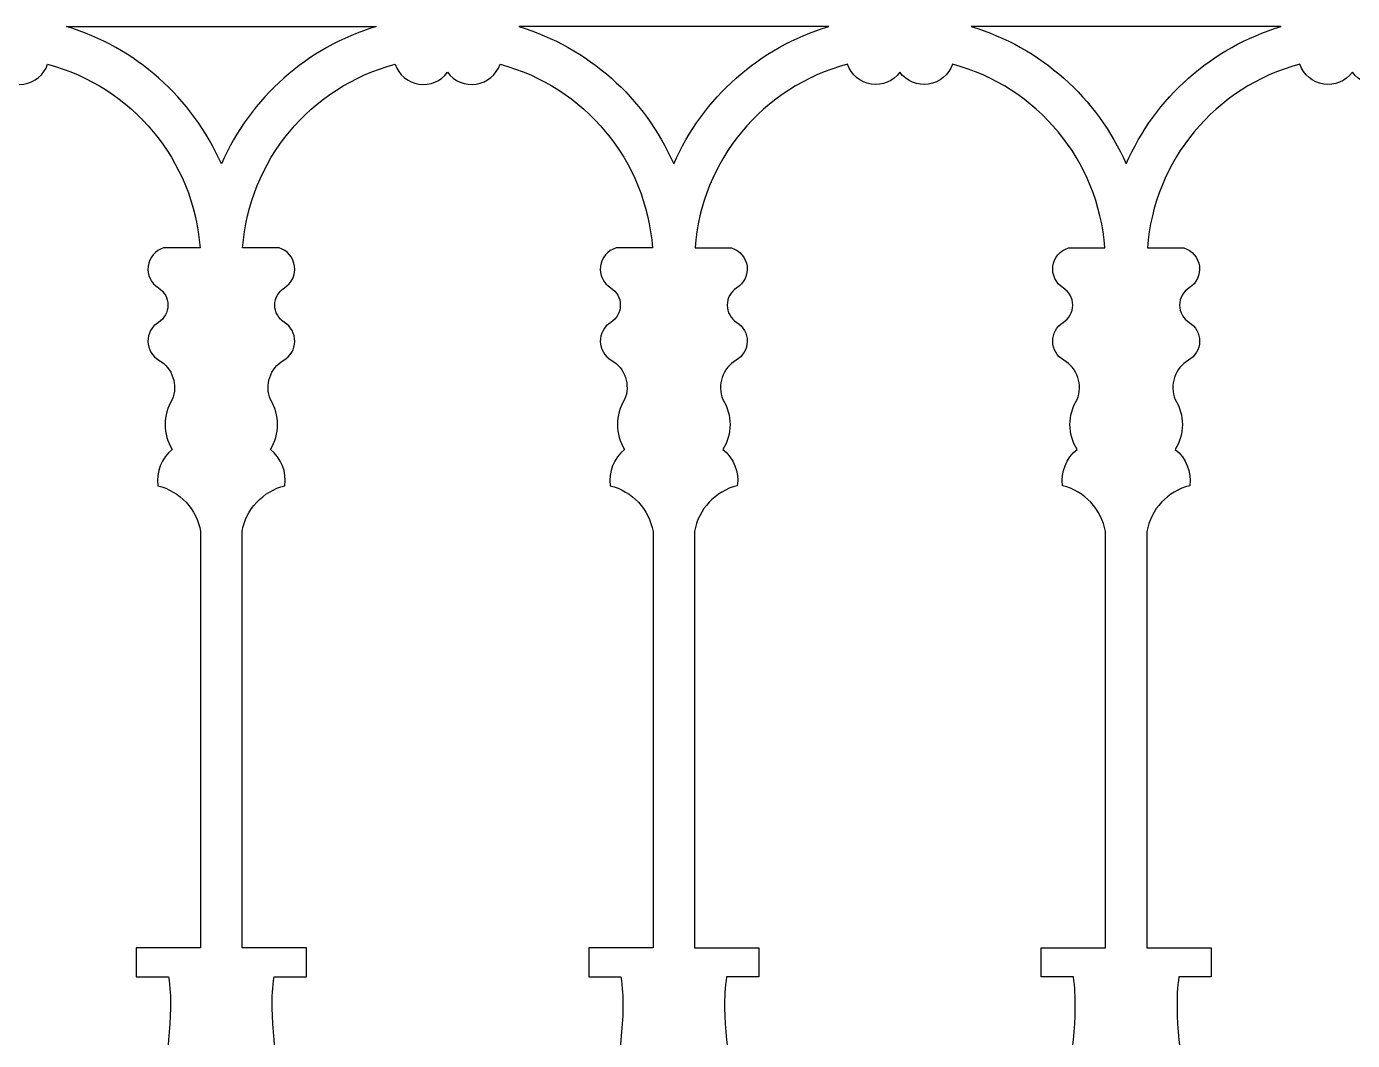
# Model space of a CAD drawing. Extents: x 452 to 1697, y 1442 to 2340.
# Drawn here: x 792.3 to 1132.5, y 1707.4 to 1967.5 of the extents above; entities that cross this region are included whole.
import ezdxf

# ---------------------------------------------------------------- set-up
doc = ezdxf.new("R2010")
doc.units = 0
doc.layers.add('LAYER_05', color=1, linetype='CONTINUOUS')

msp = doc.modelspace()

# ---------------------------------------------------------------- linework, layer by layer
at = {"layer": 'LAYER_05'}
for points in [[(802.56, 1967.52), (882.05, 1967.52, 0.219766), (842.3, 1932.27, 0.219766)], [(998.11, 1967.52), (918.62, 1967.52, -0.219766), (958.36, 1932.27, -0.219766)], [(1114.17, 1967.52), (1034.68, 1967.52, -0.219766), (1074.42, 1932.27, -0.219766)]]:
    msp.add_lwpolyline(points, format="xyb", close=True, dxfattribs=at)
for points in [[(784.27, 1955.77, 0.601476), (797.74, 1957.84, -0.320119), (836.85, 1910.73), (827.5, 1910.73, 0.645549), (826.14, 1900.49, -0.555711), (826.14, 1891.64, 0.56597), (826.29, 1881.93, -0.376799), (829.7, 1871.83, 0.285722), (829.7, 1859.03, 0.2631), (826, 1849.74, -0.297279), (836.99, 1837.98), (836.99, 1731.19), (820.48, 1731.19), (820.48, 1723.8), (828.76, 1723.8), (828.9, 1722.8), (829.02, 1721.8), (829.11, 1720.8), (829.18, 1719.8), (829.23, 1718.79), (829.26, 1717.79), (829.26, 1715.77), (829.21, 1713.75), (829.1, 1711.71), (828.76, 1707.59), (828.64, 1706.29)], [(855.97, 1706.29), (855.84, 1707.59), (855.51, 1711.71), (855.4, 1713.75), (855.35, 1715.77), (855.35, 1717.79), (855.38, 1718.79), (855.43, 1719.8), (855.5, 1720.8), (855.59, 1721.8), (855.71, 1722.8), (855.84, 1723.8), (864.13, 1723.8), (864.13, 1731.19), (847.62, 1731.19), (847.62, 1837.98, -0.297279), (858.61, 1849.74, 0.2631), (854.91, 1859.03, 0.285722), (854.91, 1871.83, -0.376799), (858.32, 1881.93, 0.56597), (858.47, 1891.64, -0.555711), (858.47, 1900.49, 0.645549), (857.11, 1910.73), (847.76, 1910.73, -0.320119), (886.87, 1957.84, 0.601476), (900.33, 1955.77, 0.601476), (913.8, 1957.84, -0.320119), (952.91, 1910.73), (943.56, 1910.73, 0.645549), (942.2, 1900.49, -0.555711), (942.2, 1891.64, 0.56597), (942.35, 1881.93, -0.376799), (945.76, 1871.83, 0.285722), (945.76, 1859.03, 0.2631), (942.06, 1849.74, -0.297279), (953.05, 1837.98), (953.05, 1731.19), (936.54, 1731.19), (936.54, 1723.8), (944.83, 1723.8), (944.96, 1722.8), (945.08, 1721.8), (945.17, 1720.8), (945.24, 1719.8), (945.29, 1718.79), (945.32, 1717.79), (945.32, 1715.77), (945.27, 1713.75), (945.16, 1711.71), (944.83, 1707.59), (944.7, 1706.29)], [(1060.76, 1706.29), (1060.89, 1707.59), (1061.22, 1711.71), (1061.33, 1713.75), (1061.38, 1715.77), (1061.38, 1717.79), (1061.35, 1718.79), (1061.3, 1719.8), (1061.23, 1720.8), (1061.14, 1721.8), (1061.02, 1722.8), (1060.89, 1723.8), (1052.6, 1723.8), (1052.6, 1731.19), (1069.11, 1731.19), (1069.11, 1837.98, 0.297279), (1058.12, 1849.74, -0.2631), (1061.82, 1859.03, -0.285722), (1061.82, 1871.83, 0.376799), (1058.41, 1881.93, -0.56597), (1058.26, 1891.64, 0.555711), (1058.26, 1900.49, -0.645549), (1059.62, 1910.73), (1068.97, 1910.73, 0.320119), (1029.86, 1957.84, -0.601476), (1016.39, 1955.77, -0.601476), (1002.93, 1957.84, 0.320119), (963.82, 1910.73), (973.17, 1910.73, -0.645549), (974.53, 1900.49, 0.555711), (974.53, 1891.64, -0.56597), (974.38, 1881.93, 0.376799), (970.97, 1871.83, -0.285722), (970.97, 1859.03, -0.2631), (974.67, 1849.74, 0.297279), (963.68, 1837.98), (963.68, 1731.19), (980.19, 1731.19), (980.19, 1723.8), (971.9, 1723.8), (971.77, 1722.8), (971.65, 1721.8), (971.56, 1720.8), (971.49, 1719.8), (971.44, 1718.79), (971.41, 1717.79), (971.41, 1715.77), (971.46, 1713.75), (971.57, 1711.71), (971.9, 1707.59), (972.03, 1706.29)], [(1145.92, 1957.84, -0.601476), (1132.45, 1955.77, -0.601476), (1118.99, 1957.84, 0.320119), (1079.88, 1910.73), (1089.23, 1910.73, -0.645549), (1090.59, 1900.49, 0.555711), (1090.59, 1891.64, -0.56597), (1090.44, 1881.93, 0.376799), (1087.03, 1871.83, -0.285722), (1087.03, 1859.03, -0.2631), (1090.73, 1849.74, 0.297279), (1079.74, 1837.98), (1079.74, 1731.19), (1096.25, 1731.19), (1096.25, 1723.8), (1087.96, 1723.8), (1087.83, 1722.8), (1087.71, 1721.8), (1087.62, 1720.8), (1087.55, 1719.8), (1087.5, 1718.79), (1087.47, 1717.79), (1087.47, 1715.77), (1087.52, 1713.75), (1087.63, 1711.71), (1087.96, 1707.59), (1088.09, 1706.29)]]:
    msp.add_lwpolyline(points, format="xyb", dxfattribs=at)

doc.saveas('drawing.dxf')
